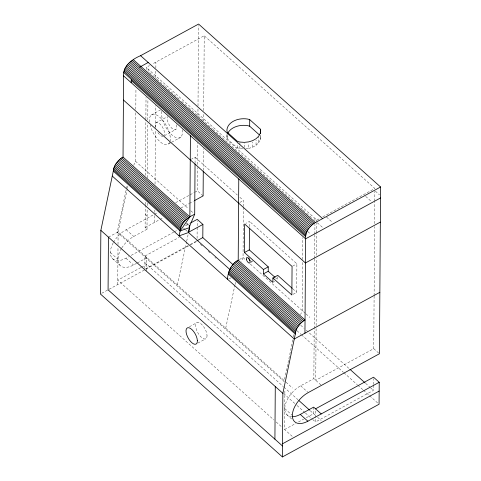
<?xml version="1.0" encoding="UTF-8"?>
<svg xmlns="http://www.w3.org/2000/svg" width="481" height="481" viewBox="0 0 481 481"><rect width="100%" height="100%" fill="white"/><g stroke="black" fill="none" stroke-linecap="round" stroke-linejoin="round"><path stroke-width="0.36" stroke-dasharray="2.4 1.8" d="M117.737 284.554L117.995 247.456M118.019 244.492L118.104 231.89L127.279 188.937M133.718 165.248L135.45 161.219L135.786 112.392M135.81 109.385L135.949 89.105M144.823 268.5L144.913 256.066L179.179 237.373M121.801 247.907A19.962 11.177 -48.2 0 1 133.748 236.472L147.006 229.239L145.112 227.543L145.268 205.375M145.274 204.623L145.292 201.623M145.478 175.373L145.863 119.865M145.869 119.114L146.02 97.36M146.212 69.607L146.23 67.358L149.453 65.596M146.717 270.929L146.807 257.762L144.913 256.066M147.006 229.239L147.15 208.568M147.174 205.567L147.192 202.567M147.366 177.802L147.751 123.022M147.769 120.022L147.92 99.014M148.124 69.054L148.112 71.248L156.511 78.764M154.78 222.27L154.822 215.53M154.846 212.536L154.864 209.542M155.044 184.097L155.417 130.201M155.441 127.206L155.591 105.501M155.784 77.802L155.832 71.068M155.856 68.074L155.898 62.085M195.052 163.215L195.094 157.209L191.468 159.187M197.084 238.36L197.204 220.809M203.102 195.911L197.414 190.819L197.577 167.532M197.595 164.526L197.751 142.743M197.938 115.699L197.986 108.934M198.004 105.934L198.569 25.553M203.277 170.46L203.433 148.755M203.625 121.056L203.673 113.57M203.697 110.576L204.221 35.726L152.032 64.195M242.785 148.839L237.361 147.901L227.194 138.793L226.894 134.488M227.194 138.793L227.224 134.403M237.361 147.901L237.398 143.512M239.863 148.623L239.881 145.695M239.887 144.961L239.905 142.767M243.392 207.251L243.043 257.545L241.318 261.574M243.398 206.499L243.44 200.493L239.55 197.012M244.258 147.487L244.288 143.097M245.701 148.791L248.599 148.473L248.635 143.356M249.459 226.623L249.495 221.368L245.869 223.346M248.599 148.473L252.627 147.228L252.663 142.105M252.627 147.228L256.042 145.292L256.078 140.169M256.042 145.292L258.628 142.797L258.67 136.947M258.628 142.797L260.197 139.923L260.221 136.267M260.197 139.923L260.618 135.215M277.723 276.822L277.705 279.744L275.475 277.747M292.195 436.315L284.608 429.527L284.89 389.388M293.067 294.306L296.693 292.328L296.891 263.804L249.495 221.368M302.627 262.512L302.29 310.588L300.565 314.616M302.645 259.506L302.802 237.722M313.654 407.13L313.606 413.714L304.377 418.747M320.917 384.932L313.852 378.607L314.195 329.184M314.201 328.439L314.688 258.802M314.694 258.05L314.857 234.842M314.857 234.091L314.929 224.356M314.971 218.422L314.953 220.611L313.275 219.108M373.478 385.245L373.442 390.362L315.458 421.993L315.482 418.338M315.488 417.604L315.548 408.826M316.107 328.637L315.746 380.303L373.737 348.671L374.104 296.26M316.125 325.643L316.6 258.255M316.618 255.255L316.769 233.544M316.775 232.792L316.847 223.058M316.847 222.312L316.865 220.118L146.23 67.358M373.484 384.511L373.527 378.661M374.11 295.508L374.591 226.623M374.609 223.629L374.759 201.912M374.765 201.16L374.831 191.432M292.839 339.869L284.079 381.565L117.232 232.197L127.068 185.383M293.452 336.94L294.065 334.018M127.435 188.209L127.904 186.027M177.351 284.926L186.526 241.979M186.682 241.252L188.546 232.515M225.697 328.21L234.872 285.263M235.029 284.536L235.498 282.347M151.299 114.971L160.197 110.113M155.964 122.895L167.406 116.649M164.472 135.672L175.914 129.425M168.5 143.939L171.044 142.55M171.681 142.208L180.579 137.35M108.441 237.157L118.104 231.89L284.95 381.253M113.474 242.358A19.962 11.177 -48.2 0 1 126.16 229.684L153.872 214.568M154.533 214.207L157.828 212.41M175.643 202.693L189.496 195.136M190.157 194.775L194.114 192.616M194.775 192.256L197.414 190.819M145.112 227.543L159.349 219.775M159.999 219.42L163.263 217.64M180.898 208.02L188.732 203.746M189.388 203.391L193.308 201.25M113.131 242.977A19.962 11.177 -48.2 0 0 112.097 258.195A19.962 11.177 -48.2 0 0 125.938 258.225L128.553 256.794M131.169 255.369L173.671 232.185M174.326 231.83L177.597 230.044M185.444 225.763L189.37 223.623M239.815 202.471L243.44 200.493M121.422 248.521A19.962 11.177 -48.2 0 0 119.42 264.646A19.962 11.177 -48.2 0 0 133.52 265.013L136.682 263.287M137.313 262.945L146.807 257.762M140.831 267.58L117.767 280.164L273.972 420.003M141.492 267.22L146.765 264.346M145.478 268.873L189.628 244.793M190.29 244.432L196.218 241.197M101.725 293.29L189.827 245.232M190.488 244.871L196.404 241.648M239.418 259.524L243.043 257.545L245.28 259.548M316.865 220.118L320.16 218.32M322.793 216.883L374.855 188.486L204.221 35.726M250.763 262.41L251.972 261.748M292.664 266.107L296.891 263.804M189.382 326.755L197.108 322.541M273.479 282.052L274.681 281.391M197.871 343.091L205.603 338.877M291.757 416.738A19.962 11.177 -48.2 0 1 285.455 404.196A19.962 11.177 -48.2 0 1 300.643 385.804L313.852 378.607M284.608 429.527L295.815 423.418M298.448 421.981L303.721 419.107M117.232 232.197L118.104 231.89M228.794 278.685L231.493 277.723M375.354 191.143L379.491 194.847M365.692 196.416L370.863 201.046M326.515 217.039L332.203 222.132M157.071 79.269L164.346 85.78M164.905 86.285L179.461 99.314M181.704 101.323L188.42 107.335M188.979 107.834L204.659 121.873M205.219 122.372L212.494 128.89M213.059 129.389L302.633 209.584M303.198 210.089L305.994 212.596M306.553 213.095L312.716 218.608M317.364 222.775L322.535 227.405M307.75 231.565L310.455 233.994M195.094 157.209L237.325 195.021M373.737 348.671L379.425 353.763M292.791 288.834L296.693 292.328M135.45 161.219L188.546 208.76M190.783 210.762L193.578 213.263M250.306 264.051L305.537 313.498M306.084 313.985L309.872 317.376M187.007 223.172L188.684 224.675M300.715 325.252L304.07 328.258M306.313 330.261L349.386 368.825M365.614 383.351L370.087 387.355M370.647 387.86L373.442 390.362M186.135 223.485L188.372 225.487M183.52 228.012L185.197 229.515M185.756 230.014L187.434 231.511M200.409 244.288L203.204 246.783M208.225 251.286L209.902 252.784M214.929 257.281L216.041 258.279M296.999 330.76L300.908 334.259M301.467 334.758L343.338 372.246M343.897 372.745L357.299 384.74M357.858 385.239L362.878 389.736M363.438 390.235L369.023 395.238M369.582 395.737L377.952 403.234M145.202 214.376L147.102 216.071M300.643 385.804L307.69 392.111M126.16 229.684L133.748 236.472M286.033 382.221L292.532 388.041M144.865 262.65L283.369 386.646M283.934 387.151L297.931 399.681M310.245 410.708L315.5 415.41M317.568 417.261L321.188 420.502M283.61 393.482L296.458 404.984M297.017 405.489L304.84 412.488M305.399 412.993L312.103 418.993M312.662 419.492L315.458 421.993M125.938 258.225L133.52 265.013M284.758 408.603L292.34 415.398M110.329 252.525L117.911 259.319M112.368 258.495L119.955 265.284M286.766 414.622L291.642 418.987M276.214 422.011L281.812 427.02M260.401 135.804L260.606 136.682M149.621 122L149.501 119.306A16.895 7.498 61.4 0 1 157.984 115.825L160.702 118.061A16.895 7.498 61.4 0 1 170.1 141.005M169.733 142.208A16.895 7.498 61.4 0 1 160.005 141.691A16.895 7.498 61.4 0 1 150.138 125.078M182.233 129.72A16.895 7.498 61.4 0 1 173.894 136.496A16.895 7.498 61.4 0 1 161.73 116.011L161.58 112.716A16.895 7.498 61.4 0 1 161.778 111.315M176.401 124.789A7.678 3.409 61.4 0 1 172.072 128.469A7.678 3.409 61.4 0 1 167.496 117.105M226.876 137.416A16.895 11.821 0.4 0 1 227.146 134.951M163.017 136.376A7.678 3.409 61.4 0 1 157.257 131.698M155.477 127.531A7.678 3.409 61.4 0 1 159.806 123.851A7.678 3.409 61.4 0 1 164.382 135.215M252.537 260.696A3.072 1.365 61.4 0 1 250.625 261.189M207.034 335.359L206.926 336.983A9.211 4.088 61.4 0 1 201.683 337.614L200.204 336.171A9.211 4.088 61.4 0 1 195.707 324.934A9.211 4.088 61.4 0 1 201.527 324.236A9.211 4.088 61.4 0 1 207.034 335.359"/><path stroke-width="0.72" d="M379.226 382.287L307.864 421.212A19.962 11.177 -48.2 0 1 292.34 415.398A19.962 11.177 -48.2 0 1 308.231 392.598L379.425 353.763L380.585 186.995L198.581 24.05L140.59 55.682C132.419 59.091 122.799 65.825 123.599 75.878L123.034 157.065C118.025 160.005 113.726 165.145 113.306 171.116L100.854 230.369L100.415 294.005L282.419 456.95L379.07 404.232L379.226 382.287L373.539 377.2L315.548 408.826M108.441 237.157L108.075 289.821L282.497 445.977M131.181 82.666L131.289 79.281M195.045 163.967L194.697 214.261L189.803 225.673L188.546 232.515L179.1 235.888L180.135 230.946L189.863 216.901L190.428 135.708M233.02 264.646L202.808 237.602L202.904 224.435L197.216 219.342L190.674 222.913M203.277 171.206L203.102 195.911L194.613 200.541M282.419 456.95L282.864 393.314L295.316 334.061C295.737 328.09 300.036 322.949 305.044 320.015L238.209 260.179L238.774 178.992M272.901 277.994L272.871 282.383L263.39 273.893L263.42 269.504L244.462 252.531L244.661 224.008L292.063 266.438L291.859 294.967L272.901 277.994L277.735 275.354L292.232 288.335M259.331 134.842L249.669 126.19L249.711 119.607L247.709 119.066A16.895 11.821 0.4 0 0 226.924 130.832L227.236 132.209L237.41 141.318L239.905 142.039L244.294 142.37L248.647 141.895L252.669 140.644L256.09 138.708L258.676 136.219L260.245 133.339L260.654 130.098L260.449 129.221L249.711 119.607M274.916 277.248L268.224 271.26L268.254 266.871L249.296 249.898L249.447 228.126M260.419 133.61L260.449 129.221M260.636 132.293L260.654 130.098M274.916 439.189L275.282 386.526M304.948 333.177L305.621 236.628C306.042 230.658 310.341 225.517 315.35 222.577L380.585 186.995M189.586 227.579L180.135 230.946C180.718 222.931 187.812 217.232 194.697 214.261M227.447 279.166C227.988 271.639 231.187 263.841 238.209 260.179M139.664 67.19L148.172 62.47M188.408 232.341L202.904 224.435M196.879 240.837L202.808 237.602M244.462 252.531L249.296 249.898M380.513 197.968L305.609 238.823L123.599 75.878M263.42 269.504L268.254 266.871M263.39 273.893L268.224 271.26M380.345 222.102L305.441 262.963L123.431 100.018M379.852 292.322L294.276 338.997L112.265 176.052M292.448 416.75A19.962 11.177 -48.2 0 0 300.276 414.424L313.654 407.13L321.236 413.919M282.515 443.783L379.16 391.065M188.931 225.986L189.803 225.673L188.546 232.515L230.225 269.829M249.669 126.19L247.661 125.649A16.895 11.821 0.4 0 0 227.82 133.165M133.339 59.674L315.35 222.577M140.59 55.682L322.601 218.627M132.077 60.396L314.087 223.34M130.838 61.297L312.848 224.242M129.636 62.32L311.646 225.264M128.499 63.444L310.51 226.389M127.441 64.658L309.451 227.603M126.485 65.933L308.495 228.878M125.649 67.25L307.66 230.195M124.94 68.591L306.95 231.535M124.375 69.925L306.385 232.87M123.96 71.23L305.97 234.175M123.707 72.493L305.712 235.437M131.199 80.471L305.621 236.628M123.034 157.065L189.863 216.901M121.771 157.828L188.6 217.665M236.947 260.942L303.782 320.773M120.527 158.73L187.362 218.56M235.708 261.844L302.537 321.675M119.33 159.752L186.159 219.583M234.506 262.866L301.34 322.697M118.194 160.876L185.023 220.713M233.369 263.991L300.198 323.827M349.946 369.33L365.055 382.852M117.136 162.091L183.964 221.921M232.311 265.205L299.146 325.036M116.18 163.366L183.008 223.196M231.355 266.48L298.19 326.31M115.338 164.682L182.173 224.513M230.519 267.797L297.348 327.627M114.628 166.023L181.463 225.854M229.81 269.138L296.639 328.968M114.063 167.358L180.898 227.188M229.245 270.472L296.074 330.303M113.648 168.663L180.483 228.499M228.83 271.777L295.659 331.607M113.396 169.925L180.225 229.756M228.571 273.04L295.406 332.87M113.306 171.116L180.135 230.946M228.481 274.23L295.316 334.061M299.05 400.679L309.686 410.203M100.854 230.369L282.864 393.314M300.276 414.424L307.864 421.212M250.138 260.678A3.072 1.365 61.4 0 1 248.803 257.924M197.372 340.626L197.264 342.256A9.211 4.088 61.4 0 1 192.021 342.881L190.542 341.444A9.211 4.088 61.4 0 1 186.045 330.2A9.211 4.088 61.4 0 1 191.859 329.509A9.211 4.088 61.4 0 1 197.372 340.626M246.386 259.241A3.072 1.365 61.4 0 0 249.555 263.065A3.072 1.365 61.4 0 0 248.731 258.634A3.072 1.365 61.4 0 0 246.386 259.241"/></g></svg>
